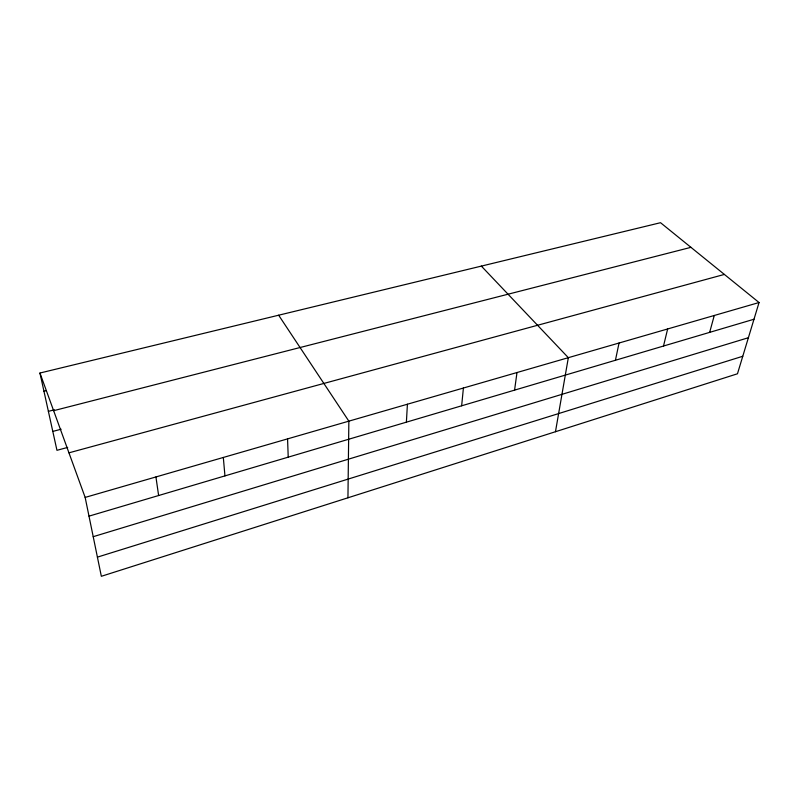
<?xml version="1.0" encoding="UTF-8"?>
<svg xmlns="http://www.w3.org/2000/svg" width="799" height="799" viewBox="0 0 799 799"><rect width="100%" height="100%" fill="white"/><g stroke="black" fill="none" stroke-linecap="round" stroke-linejoin="round"><path stroke-width="1.2" d="M347.945 497.787L348.853 421.153L278.651 315.206M406.391 422.162L407.41 404.224M461.652 405.802L463.4 388.034M514.576 390.132L516.993 372.534M555.465 431.73L568.339 357.682L481.358 266.107M615.43 360.269L619.045 343.021M663.51 346.027L667.644 328.958M709.652 332.364L714.276 315.475M759.05 302.531L737.467 373.782L101.343 576.299L85.153 497.417L39.95 373.033L660.533 222.701L759.05 302.531L85.153 497.417M97.408 557.133L742.77 356.264M93.213 536.688L748.383 337.727M88.999 516.144L753.986 319.24M68.954 452.833L724.373 274.427M67.685 447.41L56.959 450.316L39.95 373.033M52.804 431.42L61.114 429.233M48.379 411.355L54.422 409.807M53.633 410.686L690.945 247.34M43.965 391.26L46.372 390.661M155.935 476.953L158.621 495.53M223.321 457.457L224.948 475.884M287.56 438.881L288.219 457.148"/></g></svg>
